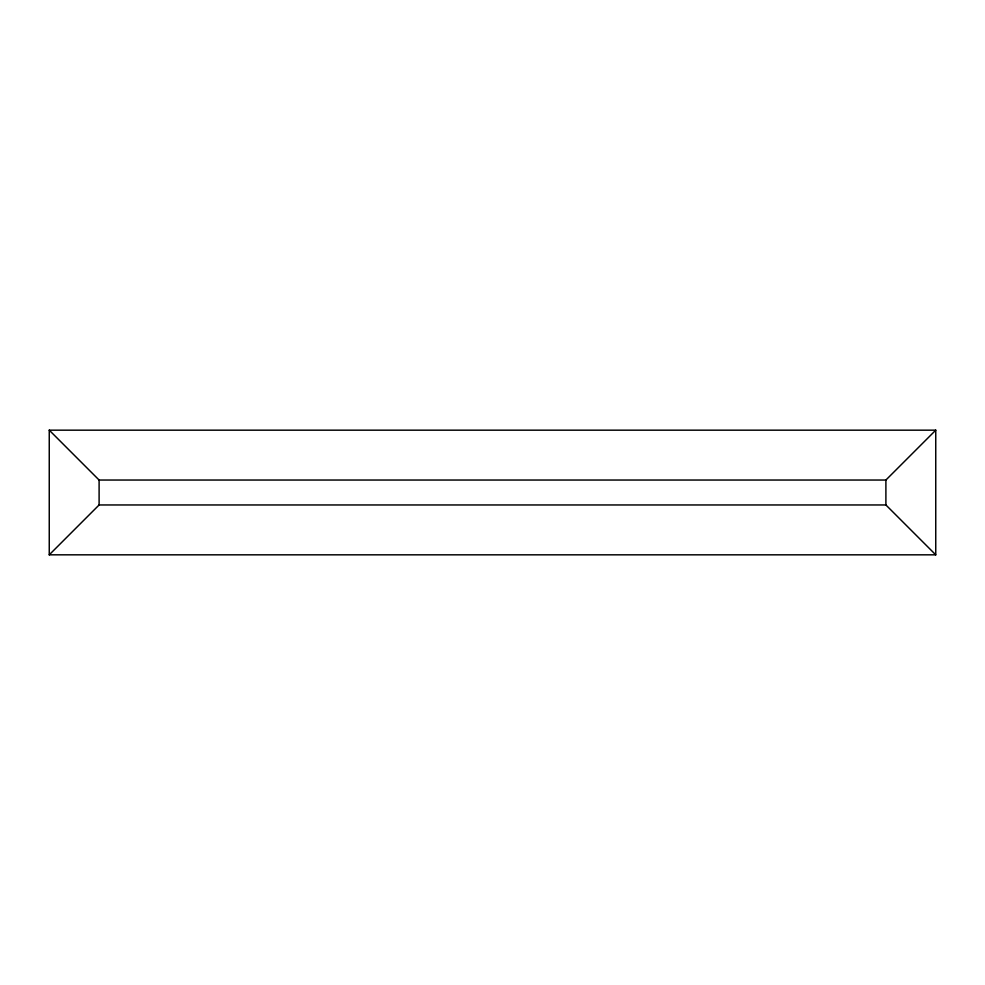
<?xml version="1.0" encoding="UTF-8"?>
<svg xmlns="http://www.w3.org/2000/svg" width="985" height="985" viewBox="0 0 985 985"><rect width="100%" height="100%" fill="white"/><g stroke="black" fill="none" stroke-linecap="round" stroke-linejoin="round"><path stroke-width="1.48" d="M49.25 554.826L99.103 504.96L885.897 504.96L935.75 554.826L935.75 430.174L49.25 430.174L49.25 554.826L935.75 554.826M49.25 430.174L99.103 480.04L885.897 480.04L935.75 430.174M885.897 480.04L885.897 504.96M99.103 480.04L99.103 504.96"/></g></svg>
